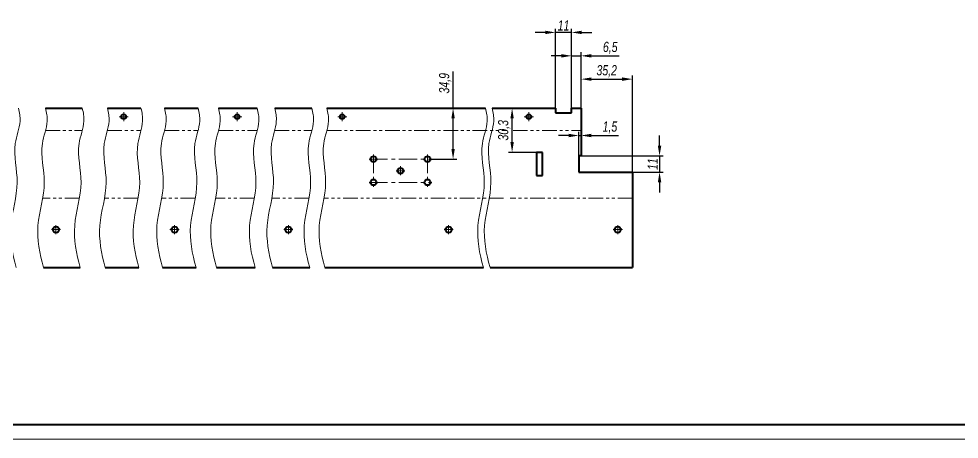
# Model space of a CAD drawing. Header units: millimetres. Extents: x 12064 to 35004, y -6103 to -2658.
# Drawn here: x 32225.6 to 32548.2, y -3146.6 to -3002.2 of the extents above; entities that cross this region are included whole.
import ezdxf

# ---------------------------------------------------------------- set-up
doc = ezdxf.new("R2010")
doc.units = ezdxf.units.MM
doc.linetypes.add('LT_03', pattern=[20.32, 12.7, -2.54, 2.54, -2.54])
doc.linetypes.add('LT_04', pattern=[20, 10, -2, 2, -2, 2, -2])
for name, color, linetype, lineweight in [('Layer_03', 5, 'LT_04', 13), ('Layer_04', 7, 'Continuous', 40), ('Layer_05', 6, 'Continuous', 13), ('Layer_06', 7, 'Continuous', 40), ('Layer_09', 1, 'Continuous', 15), ('Layer_10', 6, 'Continuous', 15), ('Layer_11', 1, 'LT_03', 15)]:
    doc.layers.add(name, color=color, linetype=linetype, lineweight=lineweight)
doc.styles.add('Style_01', font='ARIALNI.TTF', dxfattribs={"width": 0.9, "height": 3.5})
doc.dimstyles.new('DimStyle_02', dxfattribs={"dimtxt": 3.5, "dimasz": 2.5, "dimexe": 1.25, "dimexo": 0, "dimtad": 1, "dimdec": 1, "dimlfac": 2, "dimtxsty": 'Style_01', "dimcen": 2.5, "dimazin": 3, "dimtfac": 1, "dimtdec": 1, "dimtmove": 0, "dimatfit": 3})

# ---------------------------------------------------------------- blocks, each defined once
blk = doc.blocks.new('*D3069')
at = {"layer": 'Defpoints', "color": 0, "ltscale": 0.5}
for p in [(32436.12, -3022.94), (32418.52, -3032.94), (32436.12, -3054.83)]:
    blk.add_point(p, dxfattribs=at)
at = {"layer": 'Layer_09', "color": 0, "lineweight": -2, "ltscale": 0.5}
for p, q in [((32418.52, -3032.94), (32418.52, -3021.69)), ((32436.12, -3054.83), (32436.12, -3021.69)), ((32422.02, -3022.94), (32432.62, -3022.94))]:
    blk.add_line(p, q, dxfattribs=at)
at = {"layer": 'Layer_09', "color": 0, "ltscale": 0.5}
for points in [[(32422.02, -3022.36), (32422.02, -3023.53), (32418.52, -3022.94)], [(32432.62, -3022.36), (32432.62, -3023.53), (32436.12, -3022.94)]]:
    blk.add_solid(points, dxfattribs=at)
at = {"layer": 'Layer_09', "color": 0, "ltscale": 0.5, "insert": (32427.32, -3020.21), "char_height": 3.5, "attachment_point": 5, "style": 'Style_01'}
blk.add_mtext('35,2', dxfattribs=at)
blk = doc.blocks.new('*D3070')
at = {"layer": 'Defpoints', "color": 0, "ltscale": 0.5}
for p in [(32418.52, -3049.33), (32436.12, -3054.83), (32445.45, -3054.83)]:
    blk.add_point(p, dxfattribs=at)
at = {"layer": 'Layer_09', "color": 0, "lineweight": -2, "ltscale": 0.5}
for p, q in [((32445.45, -3045.83), (32445.45, -3042.33)), ((32418.52, -3049.33), (32446.7, -3049.33)), ((32445.45, -3049.33), (32445.45, -3054.83)), ((32436.12, -3054.83), (32446.7, -3054.83)), ((32445.45, -3058.33), (32445.45, -3061.83))]:
    blk.add_line(p, q, dxfattribs=at)
at = {"layer": 'Layer_09', "color": 0, "ltscale": 0.5}
for points in [[(32444.87, -3045.83), (32446.03, -3045.83), (32445.45, -3049.33)], [(32444.87, -3058.33), (32446.03, -3058.33), (32445.45, -3054.83)]]:
    blk.add_solid(points, dxfattribs=at)
at = {"layer": 'Layer_09', "color": 0, "ltscale": 0.5, "insert": (32443.07, -3052.08), "char_height": 3.5, "attachment_point": 5, "rotation": 90, "style": 'Style_01'}
blk.add_mtext('11', dxfattribs=at)
blk = doc.blocks.new('*D3071')
at = {"layer": 'Defpoints', "color": 0, "ltscale": 0.5}
for p in [(32418.52, -3042.3), (32417.77, -3049.33), (32418.52, -3049.33)]:
    blk.add_point(p, dxfattribs=at)
at = {"layer": 'Layer_09', "color": 0, "lineweight": -2, "ltscale": 0.5}
for p, q in [((32417.77, -3049.33), (32417.77, -3041.05)), ((32418.52, -3049.33), (32418.52, -3041.05)), ((32414.27, -3042.3), (32410.77, -3042.3)), ((32417.77, -3042.3), (32418.52, -3042.3)), ((32422.02, -3042.3), (32431.31, -3042.3))]:
    blk.add_line(p, q, dxfattribs=at)
at = {"layer": 'Layer_09', "color": 0, "ltscale": 0.5}
for points in [[(32414.27, -3041.71), (32414.27, -3042.88), (32417.77, -3042.3)], [(32422.02, -3041.71), (32422.02, -3042.88), (32418.52, -3042.3)]]:
    blk.add_solid(points, dxfattribs=at)
at = {"layer": 'Layer_09', "color": 0, "ltscale": 0.5, "insert": (32428.42, -3039.56), "char_height": 3.5, "attachment_point": 5, "style": 'Style_01'}
blk.add_mtext('1,5', dxfattribs=at)
blk = doc.blocks.new('*D3072')
at = {"layer": 'Defpoints', "color": 0, "ltscale": 0.5}
for p in [(32418.52, -3014.94), (32415.27, -3033.74), (32418.52, -3032.94)]:
    blk.add_point(p, dxfattribs=at)
at = {"layer": 'Layer_09', "color": 0, "lineweight": -2, "ltscale": 0.5}
for p, q in [((32411.77, -3014.94), (32408.27, -3014.94)), ((32415.27, -3033.74), (32415.27, -3013.69)), ((32415.27, -3014.94), (32418.52, -3014.94)), ((32418.52, -3032.94), (32418.52, -3013.69)), ((32422.02, -3014.94), (32431.55, -3014.94))]:
    blk.add_line(p, q, dxfattribs=at)
at = {"layer": 'Layer_09', "color": 0, "ltscale": 0.5}
for points in [[(32411.77, -3014.36), (32411.77, -3015.53), (32415.27, -3014.94)], [(32422.02, -3014.36), (32422.02, -3015.53), (32418.52, -3014.94)]]:
    blk.add_solid(points, dxfattribs=at)
at = {"layer": 'Layer_09', "color": 0, "ltscale": 0.5, "insert": (32428.53, -3012.21), "char_height": 3.5, "attachment_point": 5, "style": 'Style_01'}
blk.add_mtext('6,5', dxfattribs=at)
blk = doc.blocks.new('*D3073')
at = {"layer": 'Defpoints', "color": 0, "ltscale": 0.5}
for p in [(32409.77, -3006.9), (32409.77, -3032.94), (32415.27, -3032.94)]:
    blk.add_point(p, dxfattribs=at)
at = {"layer": 'Layer_09', "color": 0, "lineweight": -2, "ltscale": 0.5}
for p, q in [((32409.77, -3032.94), (32409.77, -3005.65)), ((32415.27, -3032.94), (32415.27, -3005.65)), ((32406.27, -3006.9), (32402.77, -3006.9)), ((32415.27, -3006.9), (32409.77, -3006.9)), ((32418.77, -3006.9), (32422.27, -3006.9))]:
    blk.add_line(p, q, dxfattribs=at)
at = {"layer": 'Layer_09', "color": 0, "ltscale": 0.5}
for points in [[(32406.27, -3006.32), (32406.27, -3007.49), (32409.77, -3006.9)], [(32418.77, -3006.32), (32418.77, -3007.49), (32415.27, -3006.9)]]:
    blk.add_solid(points, dxfattribs=at)
at = {"layer": 'Layer_09', "color": 0, "ltscale": 0.5, "insert": (32412.52, -3004.52), "char_height": 3.5, "attachment_point": 5, "style": 'Style_01'}
blk.add_mtext('11', dxfattribs=at)
blk = doc.blocks.new('*D3051')
at = {"layer": 'Defpoints', "color": 0, "ltscale": 0.5}
for p in [(32345.82, -3032.94), (32374.62, -3032.94), (32367.36, -3050.38)]:
    blk.add_point(p, dxfattribs=at)
at = {"layer": 'Layer_09', "color": 0, "lineweight": -2, "ltscale": 0.5}
for p, q in [((32374.62, -3032.94), (32374.62, -3020.33)), ((32345.82, -3032.94), (32375.87, -3032.94)), ((32374.62, -3046.88), (32374.62, -3036.44)), ((32367.36, -3050.38), (32375.87, -3050.38))]:
    blk.add_line(p, q, dxfattribs=at)
at = {"layer": 'Layer_09', "color": 0, "ltscale": 0.5}
for points in [[(32374.04, -3036.44), (32375.21, -3036.44), (32374.62, -3032.94)], [(32374.04, -3046.88), (32375.21, -3046.88), (32374.62, -3050.38)]]:
    blk.add_solid(points, dxfattribs=at)
at = {"layer": 'Layer_09', "color": 0, "ltscale": 0.5, "insert": (32371.89, -3024.36), "char_height": 3.5, "attachment_point": 5, "rotation": 90, "style": 'Style_01'}
blk.add_mtext('34,9', dxfattribs=at)
blk = doc.blocks.new('*D3099')
at = {"layer": 'Defpoints', "color": 0, "ltscale": 0.5}
for p in [(32388, -3032.94), (32394.87, -3032.94), (32403.27, -3048.08)]:
    blk.add_point(p, dxfattribs=at)
at = {"layer": 'Layer_09', "color": 0, "lineweight": -2, "ltscale": 0.5}
for p, q in [((32388, -3032.94), (32396.12, -3032.94)), ((32394.87, -3044.58), (32394.87, -3036.44)), ((32403.27, -3048.08), (32393.62, -3048.08))]:
    blk.add_line(p, q, dxfattribs=at)
at = {"layer": 'Layer_09', "color": 0, "ltscale": 0.5}
for points in [[(32394.28, -3036.44), (32395.45, -3036.44), (32394.87, -3032.94)], [(32394.28, -3044.58), (32395.45, -3044.58), (32394.87, -3048.08)]]:
    blk.add_solid(points, dxfattribs=at)
at = {"layer": 'Layer_09', "color": 0, "ltscale": 0.5, "insert": (32392.13, -3040.51), "char_height": 3.5, "attachment_point": 5, "rotation": 90, "style": 'Style_01'}
blk.add_mtext('30,3', dxfattribs=at)

msp = doc.modelspace()

# ---------------------------------------------------------------- linework, layer by layer
at = {"layer": 'Layer_03', "ltscale": 0.5}
for p, q in [((32234.799, -3040.608), (32247.395, -3040.608)), ((32256.018, -3040.608), (32267.535, -3040.608)), ((32275.624, -3040.608), (32287.141, -3040.608)), ((32294.143, -3040.608), (32307.405, -3040.608)), ((32313.414, -3040.608), (32326.152, -3040.608)), ((32331.313, -3040.608), (32392.917, -3040.608)), ((32395.187, -3040.608), (32418.522, -3040.608)), ((32246.414, -3063.846), (32233.819, -3063.846)), ((32266.555, -3063.846), (32255.038, -3063.846)), ((32286.161, -3063.846), (32274.644, -3063.846)), ((32306.425, -3063.846), (32293.163, -3063.846)), ((32325.172, -3063.846), (32312.434, -3063.846)), ((32391.937, -3063.846), (32330.333, -3063.846)), ((32436.112, -3063.846), (32394.207, -3063.846))]:
    msp.add_line(p, q, dxfattribs=at)
at = {"layer": 'Layer_04'}
for p, q in [((32234.802, -3032.943), (32247.398, -3032.943)), ((32256.022, -3032.943), (32267.539, -3032.943)), ((32275.627, -3032.943), (32287.144, -3032.943)), ((32294.147, -3032.943), (32307.408, -3032.943)), ((32313.417, -3032.943), (32326.156, -3032.943)), ((32331.316, -3032.943), (32385.732, -3032.943)), ((32388.003, -3032.943), (32409.772, -3032.943)), ((32409.772, -3032.943), (32409.772, -3034.543)), ((32409.772, -3034.543), (32415.272, -3034.543)), ((32415.272, -3032.943), (32418.522, -3032.943)), ((32415.272, -3034.543), (32415.272, -3032.943)), ((32418.522, -3032.943), (32418.522, -3049.326)), ((32405.272, -3048.078), (32403.272, -3048.078)), ((32403.272, -3048.078), (32403.272, -3056.078)), ((32405.272, -3056.078), (32405.272, -3048.078)), ((32418.522, -3049.326), (32417.772, -3049.326)), ((32417.772, -3049.326), (32417.772, -3054.826)), ((32417.772, -3054.826), (32436.122, -3054.826)), ((32436.122, -3054.826), (32436.122, -3087.611)), ((32403.272, -3056.078), (32405.272, -3056.078)), ((32234.091, -3087.611), (32246.687, -3087.611)), ((32255.311, -3087.611), (32266.827, -3087.611)), ((32274.916, -3087.611), (32286.433, -3087.611)), ((32293.436, -3087.611), (32306.697, -3087.611)), ((32312.706, -3087.611), (32325.445, -3087.611)), ((32330.605, -3087.611), (32385.021, -3087.611)), ((32387.292, -3087.611), (32436.122, -3087.611))]:
    msp.add_line(p, q, dxfattribs=at)
at = {"layer": 'Layer_04', "ltscale": 0.5}
for centre in [(32261.622, -3035.843), (32300.531, -3035.843), (32336.589, -3035.843), (32400.622, -3035.843)]:
    msp.add_circle(centre, 0.825, dxfattribs=at)
at = {"layer": 'Layer_04'}
for centre, radius in [((32347.339, -3050.378), 1), ((32365.839, -3050.378), 1), ((32356.589, -3054.378), 1), ((32347.339, -3058.378), 1), ((32365.839, -3058.378), 1), ((32238.391, -3074.611), 1.05), ((32279.064, -3074.611), 1.05), ((32318.122, -3074.611), 1.05), ((32373.089, -3074.611), 1.05), ((32431.122, -3074.611), 1.05)]:
    msp.add_circle(centre, radius, dxfattribs=at)
at = {"layer": 'Layer_05'}
msp.add_line((31867.505, -3146.567), (32758.505, -3146.567), dxfattribs=at)
at = {"layer": 'Layer_06', "linetype": 'Continuous'}
msp.add_line((31887.505, -3141.567), (32568.382, -3141.567), dxfattribs=at)
at = {"layer": 'Layer_09', "ltscale": 0.5}
for p, q in [((32417.772, -3054.826), (32417.772, -3046.542)), ((32436.122, -3054.826), (32417.772, -3054.826))]:
    msp.add_line(p, q, dxfattribs=at)
at = {"layer": 'Layer_10', "ltscale": 0.5}
for points in [[(32225.498, -3032.943), (32225.912, -3034.409), (32226.554, -3038.419), (32222.972, -3046.82), (32226.619, -3058.998), (32221.593, -3073.118), (32223.437, -3082.81), (32224.787, -3087.611)], [(32234.802, -3032.943), (32235.216, -3034.409), (32235.858, -3038.419), (32232.276, -3046.82), (32235.923, -3058.998), (32230.898, -3073.118), (32232.742, -3082.81), (32234.091, -3087.611)], [(32247.398, -3032.943), (32247.811, -3034.409), (32248.453, -3038.419), (32244.872, -3046.82), (32248.518, -3058.998), (32243.493, -3073.118), (32245.337, -3082.81), (32246.687, -3087.611)], [(32256.022, -3032.943), (32256.435, -3034.409), (32257.077, -3038.419), (32253.495, -3046.82), (32257.142, -3058.998), (32252.117, -3073.118), (32253.961, -3082.81), (32255.311, -3087.611)], [(32267.539, -3032.943), (32267.952, -3034.409), (32268.594, -3038.419), (32265.012, -3046.82), (32268.659, -3058.998), (32263.634, -3073.118), (32265.478, -3082.81), (32266.827, -3087.611)], [(32275.627, -3032.943), (32276.041, -3034.409), (32276.683, -3038.419), (32273.101, -3046.82), (32276.748, -3058.998), (32271.722, -3073.118), (32273.566, -3082.81), (32274.916, -3087.611)], [(32287.144, -3032.943), (32287.557, -3034.409), (32288.2, -3038.419), (32284.618, -3046.82), (32288.265, -3058.998), (32283.239, -3073.118), (32285.083, -3082.81), (32286.433, -3087.611)], [(32294.147, -3032.943), (32294.56, -3034.409), (32295.202, -3038.419), (32291.62, -3046.82), (32295.267, -3058.998), (32290.242, -3073.118), (32292.086, -3082.81), (32293.436, -3087.611)], [(32307.408, -3032.943), (32307.822, -3034.409), (32308.464, -3038.419), (32304.882, -3046.82), (32308.529, -3058.998), (32303.504, -3073.118), (32305.348, -3082.81), (32306.697, -3087.611)], [(32313.417, -3032.943), (32313.831, -3034.409), (32314.473, -3038.419), (32310.891, -3046.82), (32314.538, -3058.998), (32309.513, -3073.118), (32311.356, -3082.81), (32312.706, -3087.611)], [(32326.156, -3032.943), (32326.569, -3034.409), (32327.211, -3038.419), (32323.63, -3046.82), (32327.276, -3058.998), (32322.251, -3073.118), (32324.095, -3082.81), (32325.445, -3087.611)], [(32331.316, -3032.943), (32331.73, -3034.409), (32332.372, -3038.419), (32328.79, -3046.82), (32332.437, -3058.998), (32327.412, -3073.118), (32329.256, -3082.81), (32330.605, -3087.611)], [(32385.732, -3032.943), (32386.146, -3034.409), (32386.788, -3038.419), (32383.206, -3046.82), (32386.853, -3058.998), (32381.827, -3073.118), (32383.671, -3082.81), (32385.021, -3087.611)], [(32388.003, -3032.943), (32388.416, -3034.409), (32389.058, -3038.419), (32385.476, -3046.82), (32389.123, -3058.998), (32384.098, -3073.118), (32385.942, -3082.81), (32387.292, -3087.611)], [(32388.003, -3032.943), (32388.416, -3034.409), (32389.058, -3038.419), (32385.476, -3046.82), (32389.123, -3058.998), (32384.098, -3073.118), (32385.942, -3082.81), (32387.292, -3087.611)]]:
    msp.add_open_spline(points, degree=3, knots=[11.5892075, 11.5892075, 11.5892075, 11.5892075, 20.7099246, 36.4734932, 63.2235139, 93.0837543, 122.4240622, 122.4240622, 122.4240622, 122.4240622], dxfattribs=at)
at = {"layer": 'Layer_11', "ltscale": 0.5}
for p, q in [((32261.622, -3034.281), (32261.622, -3037.404)), ((32300.531, -3034.281), (32300.531, -3037.404)), ((32336.589, -3034.281), (32336.589, -3037.404)), ((32400.622, -3034.281), (32400.622, -3037.404)), ((32260.06, -3035.843), (32263.184, -3035.843)), ((32298.969, -3035.843), (32302.093, -3035.843)), ((32335.028, -3035.843), (32338.151, -3035.843)), ((32399.06, -3035.843), (32402.184, -3035.843)), ((32345.822, -3050.378), (32367.357, -3050.378)), ((32347.339, -3048.86), (32347.339, -3059.895)), ((32365.839, -3048.86), (32365.839, -3059.895)), ((32355.072, -3054.378), (32358.107, -3054.378)), ((32356.589, -3052.86), (32356.589, -3055.895)), ((32345.822, -3058.378), (32367.357, -3058.378)), ((32238.391, -3073.049), (32238.391, -3076.173)), ((32279.064, -3073.049), (32279.064, -3076.173)), ((32318.122, -3073.049), (32318.122, -3076.173)), ((32373.089, -3073.049), (32373.089, -3076.173)), ((32431.122, -3073.049), (32431.122, -3076.173)), ((32236.829, -3074.611), (32239.953, -3074.611)), ((32277.503, -3074.611), (32280.626, -3074.611)), ((32316.56, -3074.611), (32319.684, -3074.611)), ((32371.528, -3074.611), (32374.651, -3074.611)), ((32429.56, -3074.611), (32432.684, -3074.611))]:
    msp.add_line(p, q, dxfattribs=at)

# ---------------------------------------------------------------- dimensions: what is measured, and where the dimension line sits
at = {"layer": 'Layer_09', "ltscale": 0.5}
for base, p1, p2, picture, middle in [((32409.772, -3006.902), (32415.272, -3032.943), (32409.772, -3032.943), '*D3073', (32412.522, -3004.52)), ((32418.522, -3014.943), (32415.272, -3033.743), (32418.522, -3032.943), '*D3072', (32428.534, -3012.207)), ((32436.122, -3022.943), (32418.522, -3032.943), (32436.122, -3054.826), '*D3069', (32427.322, -3020.207)), ((32418.522, -3042.296), (32417.772, -3049.326), (32418.522, -3049.326), '*D3071', (32428.417, -3039.56))]:
    dim = msp.add_linear_dim(base=base, p1=p1, p2=p2, dimstyle='DimStyle_02', override={"dimasz": 3.5}, dxfattribs=at)
    dim.commit()
    dim.dimension.update_dxf_attribs({"geometry": picture, "text_midpoint": middle})
dim = msp.add_linear_dim(base=(32374.623, -3032.943), p1=(32367.357, -3050.378), p2=(32345.822, -3032.943), angle=90, dimstyle='DimStyle_02', override={"dimasz": 3.5}, dxfattribs=at)
dim.commit()
dim.dimension.update_dxf_attribs({"geometry": '*D3051', "text_midpoint": (32374.623, -3024.361), "dimtype": 160})
for base, p1, p2, picture, middle in [((32394.868, -3032.943), (32403.272, -3048.078), (32388.003, -3032.943), '*D3099', (32392.132, -3040.51)), ((32445.45, -3054.826), (32418.522, -3049.326), (32436.122, -3054.826), '*D3070', (32443.067, -3052.076))]:
    dim = msp.add_linear_dim(base=base, p1=p1, p2=p2, angle=90, dimstyle='DimStyle_02', override={"dimasz": 3.5}, dxfattribs=at)
    dim.commit()
    dim.dimension.update_dxf_attribs({"geometry": picture, "text_midpoint": middle})

doc.saveas('drawing.dxf')
